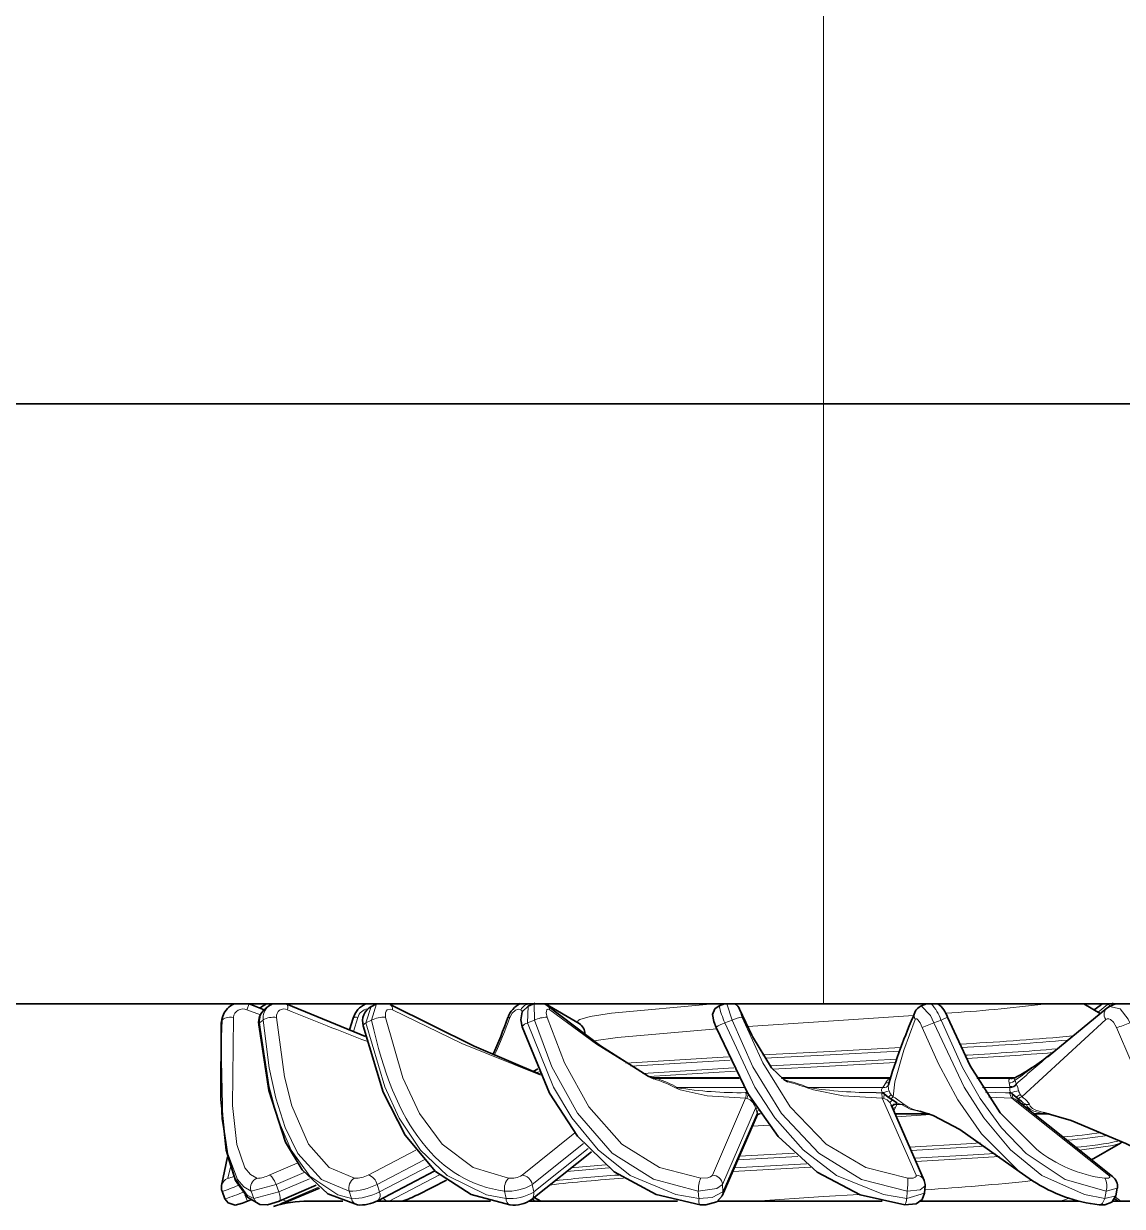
# Model space of a CAD drawing. Extents: x 218 to 1434, y 54 to 743.
# Drawn here: x 732.69 to 738.18, y 665.6 to 671.51 of the extents above; entities that cross this region are included whole.
import ezdxf

# ---------------------------------------------------------------- set-up
doc = ezdxf.new("R2010")
doc.units = 0

msp = doc.modelspace()

# ---------------------------------------------------------------- linework, layer by layer
at = {"color": 7, "lineweight": 13, "ltscale": 0.075}
for p, q in [((736.6846, 672.6122), (736.6846, 669.6122)), ((736.6846, 669.6122), (736.6846, 666.6122))]:
    msp.add_line(p, q, dxfattribs=at)
at = {"color": 7, "lineweight": 35}
for p, q in [((736.6846, 669.6122), (452.3154, 669.6122)), ((736.6846, 669.6122), (452.3154, 669.6122)), ((736.6846, 666.6122), (452.3154, 666.6122))]:
    msp.add_line(p, q, dxfattribs=at)
at = {"color": 7, "lineweight": 35, "ltscale": 0.125}
for p, q in [((741.6846, 669.6122), (736.6846, 669.6122)), ((741.6846, 669.6122), (736.6846, 669.6122)), ((741.6846, 666.6122), (736.6846, 666.6122))]:
    msp.add_line(p, q, dxfattribs=at)
at = {"color": 7, "lineweight": 13, "ltscale": 0.000780349}
msp.add_line((733.8024, 666.5833), (733.8141, 666.6122), dxfattribs=at)
at = {"color": 7, "lineweight": 35, "ltscale": 0.002003}
msp.add_line((733.8887, 666.583), (733.8141, 666.6122), dxfattribs=at)
at = {"color": 7, "lineweight": 35, "ltscale": 0.000551672}
msp.add_line((733.9109, 666.601), (733.8936, 666.5872), dxfattribs=at)
at = {"color": 7, "lineweight": 35, "ltscale": 0.000557656}
msp.add_line((733.9109, 666.601), (733.9301, 666.6124), dxfattribs=at)
at = {"color": 7, "lineweight": 35, "ltscale": 0.010644}
msp.add_line((734.3957, 666.4499), (734.002, 666.6119), dxfattribs=at)
at = {"color": 7, "lineweight": 13, "ltscale": 0.002141}
msp.add_line((734.4236, 666.5991), (734.3975, 666.5176), dxfattribs=at)
at = {"color": 7, "lineweight": 35, "ltscale": 0.000771113}
msp.add_line((734.4499, 666.6121), (734.4222, 666.5984), dxfattribs=at)
at = {"color": 7, "lineweight": 13, "ltscale": 0.002108}
for p, q in [((734.425, 666.5316), (734.4499, 666.6121)), ((735.2083, 666.6018), (735.2046, 666.5176))]:
    msp.add_line(p, q, dxfattribs=at)
at = {"color": 7, "lineweight": 35, "ltscale": 0.000931661}
msp.add_line((735.2429, 666.6155), (735.2083, 666.6018), dxfattribs=at)
at = {"color": 7, "lineweight": 13, "ltscale": 0.002019}
msp.add_line((735.2392, 666.5316), (735.2382, 666.6123), dxfattribs=at)
at = {"color": 7, "lineweight": 35, "ltscale": 0.000324643}
msp.add_line((735.3029, 666.6052), (735.292, 666.6122), dxfattribs=at)
at = {"color": 7, "lineweight": 35, "ltscale": 0.004854}
msp.add_line((735.295, 666.6126), (735.4629, 666.5151), dxfattribs=at)
at = {"color": 7, "lineweight": 35, "ltscale": 0.000711531}
msp.add_line((736.1895, 666.6125), (736.1627, 666.6027), dxfattribs=at)
at = {"color": 7, "lineweight": 13, "ltscale": 0.002131}
msp.add_line((736.2277, 666.5316), (736.2006, 666.6124), dxfattribs=at)
at = {"color": 7, "lineweight": 35, "ltscale": 0.00070705}
msp.add_line((737.1986, 666.6122), (737.1722, 666.6022), dxfattribs=at)
at = {"color": 7, "lineweight": 35, "ltscale": 0.002381}
msp.add_line((738.0673, 666.5645), (737.9849, 666.6122), dxfattribs=at)
at = {"color": 7, "lineweight": 35, "ltscale": 0.000937605}
msp.add_line((738.0366, 666.5823), (738.0663, 666.6052), dxfattribs=at)
at = {"color": 7, "lineweight": 13, "ltscale": 0.001531}
msp.add_line((738.104, 666.6091), (738.056, 666.571), dxfattribs=at)
at = {"color": 7, "lineweight": 35, "ltscale": 0.000325928}
msp.add_line((738.0663, 666.6052), (738.0773, 666.6122), dxfattribs=at)
at = {"color": 7, "lineweight": 35, "ltscale": 0.00041245}
msp.add_line((738.0999, 666.5909), (738.1139, 666.5996), dxfattribs=at)
at = {"color": 7, "lineweight": 13, "ltscale": 0.000132892}
msp.add_line((738.1084, 666.6121), (738.104, 666.6091), dxfattribs=at)
at = {"color": 7, "lineweight": 13, "ltscale": 0.000436076}
msp.add_line((738.104, 666.6091), (738.1202, 666.6025), dxfattribs=at)
at = {"color": 7, "lineweight": 35, "ltscale": 0.000822737}
msp.add_line((738.1438, 666.6133), (738.1139, 666.5996), dxfattribs=at)
at = {"color": 7, "lineweight": 35, "ltscale": 0.000306869}
msp.add_line((738.1263, 666.6155), (738.1377, 666.611), dxfattribs=at)
at = {"color": 7, "lineweight": 35, "ltscale": 0.000674813}
msp.add_line((733.6796, 666.5422), (733.6744, 666.5157), dxfattribs=at)
at = {"color": 7, "lineweight": 13, "ltscale": 0.000626633}
msp.add_line((733.6796, 666.5422), (733.6748, 666.5176), dxfattribs=at)
at = {"color": 7, "lineweight": 35, "ltscale": 0.000394763}
msp.add_line((733.6844, 666.5558), (733.6792, 666.541), dxfattribs=at)
at = {"color": 7, "lineweight": 13, "ltscale": 0.000619148}
msp.add_line((733.6796, 666.5316), (733.6844, 666.5558), dxfattribs=at)
at = {"color": 7, "lineweight": 13, "ltscale": 0.001807}
msp.add_line((733.8024, 666.5833), (733.8699, 666.5575), dxfattribs=at)
at = {"color": 7, "lineweight": 35, "ltscale": 0.00154}
msp.add_line((734.3157, 666.4824), (734.3334, 666.5414), dxfattribs=at)
at = {"color": 7, "lineweight": 13, "ltscale": 0.001851}
msp.add_line((734.3347, 666.4745), (734.3564, 666.5453), dxfattribs=at)
at = {"color": 7, "lineweight": 13, "ltscale": 0.000247663}
msp.add_line((735.1171, 666.5453), (735.1072, 666.5447), dxfattribs=at)
at = {"color": 7, "lineweight": 13, "ltscale": 0.000270735}
msp.add_line((735.1713, 666.5833), (735.1798, 666.5767), dxfattribs=at)
at = {"color": 7, "lineweight": 35, "ltscale": 0.0037}
msp.add_line((736.2649, 666.5867), (736.328, 666.4528), dxfattribs=at)
at = {"color": 7, "lineweight": 13, "ltscale": 0.003695}
msp.add_line((736.2662, 666.5833), (736.3295, 666.4497), dxfattribs=at)
at = {"color": 7, "lineweight": 13, "ltscale": 0.011247}
msp.add_line((736.6846, 666.524), (737.1335, 666.5538), dxfattribs=at)
at = {"color": 7, "lineweight": 13, "ltscale": 0.000900018}
msp.add_line((737.3044, 666.5459), (737.2714, 666.5316), dxfattribs=at)
at = {"color": 7, "lineweight": 35, "ltscale": 0.009517}
msp.add_line((737.8059, 666.3491), (738.0999, 666.5909), dxfattribs=at)
at = {"color": 7, "lineweight": 13, "ltscale": 0.000369635}
msp.add_line((733.6796, 666.5316), (733.6748, 666.5176), dxfattribs=at)
at = {"color": 7, "lineweight": 13, "ltscale": 0.000555491}
msp.add_line((733.8834, 666.5316), (733.8661, 666.5176), dxfattribs=at)
at = {"color": 7, "lineweight": 13, "ltscale": 0.000773163}
msp.add_line((734.425, 666.5316), (734.3975, 666.5176), dxfattribs=at)
at = {"color": 7, "lineweight": 13, "ltscale": 0.000933072}
msp.add_line((735.2392, 666.5316), (735.2046, 666.5176), dxfattribs=at)
at = {"color": 7, "lineweight": 13, "ltscale": 0.00099993}
for p, q in [((736.2277, 666.5316), (736.1902, 666.5176)), ((733.8373, 665.6393), (733.8233, 665.6768))]:
    msp.add_line(p, q, dxfattribs=at)
at = {"color": 7, "lineweight": 13, "ltscale": 0.009492}
msp.add_line((736.3058, 666.4991), (736.6846, 666.524), dxfattribs=at)
at = {"color": 7, "lineweight": 13, "ltscale": 0.001548}
msp.add_line((737.2355, 666.5176), (737.1778, 666.4952), dxfattribs=at)
at = {"color": 7, "lineweight": 13, "ltscale": 0.000961437}
msp.add_line((737.2714, 666.5316), (737.2355, 666.5176), dxfattribs=at)
at = {"color": 7, "lineweight": 13, "ltscale": 0.014236}
msp.add_line((737.6755, 666.1484), (738.0942, 666.5344), dxfattribs=at)
at = {"color": 7, "lineweight": 13, "ltscale": 0.007634}
msp.add_line((736.6846, 666.3735), (736.3797, 666.3572), dxfattribs=at)
at = {"color": 7, "lineweight": 13, "ltscale": 0.009662}
msp.add_line((737.0706, 666.3944), (736.6846, 666.3735), dxfattribs=at)
at = {"color": 7, "lineweight": 13, "ltscale": 0.009471}
msp.add_line((737.0638, 666.3765), (736.6855, 666.3563), dxfattribs=at)
at = {"color": 7, "lineweight": 13, "ltscale": 0.00088662}
msp.add_line((737.3981, 666.4133), (737.3627, 666.4111), dxfattribs=at)
at = {"color": 7, "lineweight": 13, "ltscale": 0.000823897}
msp.add_line((737.4037, 666.396), (737.3708, 666.394), dxfattribs=at)
at = {"color": 7, "lineweight": 13, "ltscale": 0.012857}
msp.add_line((736.2097, 666.3477), (735.6964, 666.3159), dxfattribs=at)
at = {"color": 7, "lineweight": 13, "ltscale": 0.01245}
msp.add_line((736.2174, 666.331), (735.7203, 666.3007), dxfattribs=at)
at = {"color": 7, "lineweight": 13, "ltscale": 0.007394}
msp.add_line((736.6855, 666.3563), (736.3902, 666.3405), dxfattribs=at)
at = {"color": 7, "lineweight": 13, "ltscale": 0.006685}
msp.add_line((736.6837, 666.3168), (736.4166, 666.3026), dxfattribs=at)
at = {"color": 7, "lineweight": 13, "ltscale": 0.00638}
msp.add_line((736.6846, 666.2995), (736.4298, 666.2858), dxfattribs=at)
at = {"color": 7, "lineweight": 13, "ltscale": 0.009152}
msp.add_line((737.0492, 666.3364), (736.6837, 666.3168), dxfattribs=at)
at = {"color": 7, "lineweight": 13, "ltscale": 0.008973}
msp.add_line((737.043, 666.3188), (736.6846, 666.2995), dxfattribs=at)
at = {"color": 7, "lineweight": 13, "ltscale": 0.000357694}
msp.add_line((737.4037, 666.3566), (737.3895, 666.3558), dxfattribs=at)
at = {"color": 7, "lineweight": 35, "ltscale": 0.00074798}
msp.add_line((735.2306, 666.2731), (735.2565, 666.2881), dxfattribs=at)
at = {"color": 7, "lineweight": 13, "ltscale": 0.000534766}
msp.add_line((735.2634, 666.2728), (735.2424, 666.2687), dxfattribs=at)
at = {"color": 7, "lineweight": 13, "ltscale": 0.011405}
msp.add_line((736.2359, 666.2927), (735.7805, 666.2654), dxfattribs=at)
at = {"color": 7, "lineweight": 35, "ltscale": 0.000835101}
msp.add_line((735.8079, 666.251), (735.8385, 666.2377), dxfattribs=at)
at = {"color": 7, "lineweight": 13, "ltscale": 0.010867}
msp.add_line((736.2444, 666.2756), (735.8105, 666.2496), dxfattribs=at)
at = {"color": 7, "lineweight": 35, "ltscale": 0.010884}
msp.add_line((735.8262, 666.2424), (736.2616, 666.2424), dxfattribs=at)
at = {"color": 7, "lineweight": 13, "ltscale": 0.000285926}
msp.add_line((735.838, 666.2416), (735.8265, 666.2423), dxfattribs=at)
at = {"color": 7, "lineweight": 13, "ltscale": 0.00035131}
msp.add_line((735.8519, 666.2396), (735.838, 666.2416), dxfattribs=at)
at = {"color": 7, "lineweight": 35, "ltscale": 0.013217}
msp.add_line((736.4725, 666.2424), (737.0012, 666.2424), dxfattribs=at)
at = {"color": 7, "lineweight": 35, "ltscale": 0.000431824}
msp.add_line((737.0012, 666.2424), (737.0185, 666.2424), dxfattribs=at)
at = {"color": 7, "lineweight": 35, "ltscale": 0.003647}
msp.add_line((737.4504, 666.2424), (737.5963, 666.2424), dxfattribs=at)
at = {"color": 7, "lineweight": 35, "ltscale": 0.001056}
msp.add_line((737.5963, 666.2424), (737.6385, 666.2424), dxfattribs=at)
at = {"color": 7, "lineweight": 13, "ltscale": 8.20293e-05}
msp.add_line((737.6376, 666.2415), (737.6371, 666.2383), dxfattribs=at)
at = {"color": 7, "lineweight": 13, "ltscale": 4.8852e-05}
msp.add_line((737.6392, 666.2427), (737.6376, 666.2415), dxfattribs=at)
at = {"color": 7, "lineweight": 13, "ltscale": 0.01028}
msp.add_line((735.8519, 666.2396), (736.2631, 666.2396), dxfattribs=at)
at = {"color": 7, "lineweight": 13, "ltscale": 0.000247592}
msp.add_line((735.9532, 666.1946), (735.9435, 666.1929), dxfattribs=at)
at = {"color": 7, "lineweight": 13, "ltscale": 0.008353}
msp.add_line((736.2874, 666.1946), (735.9532, 666.1946), dxfattribs=at)
at = {"color": 7, "lineweight": 13, "ltscale": 0.013544}
msp.add_line((736.4761, 666.2396), (737.0178, 666.2396), dxfattribs=at)
at = {"color": 7, "lineweight": 13, "ltscale": 0.000192152}
msp.add_line((736.6093, 666.1946), (736.6017, 666.1929), dxfattribs=at)
at = {"color": 7, "lineweight": 13, "ltscale": 0.009285}
msp.add_line((736.9807, 666.1946), (736.6093, 666.1946), dxfattribs=at)
at = {"color": 7, "lineweight": 13, "ltscale": 0.00013798}
msp.add_line((736.9807, 666.1946), (736.9836, 666.1992), dxfattribs=at)
at = {"color": 7, "lineweight": 13, "ltscale": 0.000566301}
msp.add_line((736.9836, 666.1992), (736.9954, 666.2186), dxfattribs=at)
at = {"color": 7, "lineweight": 13, "ltscale": 0.000343875}
msp.add_line((737.0178, 666.2396), (737.0061, 666.2324), dxfattribs=at)
at = {"color": 7, "lineweight": 13, "ltscale": 0.00408}
msp.add_line((737.452, 666.2396), (737.6152, 666.2396), dxfattribs=at)
at = {"color": 7, "lineweight": 13, "ltscale": 0.003419}
msp.add_line((737.616, 666.1946), (737.4792, 666.1946), dxfattribs=at)
at = {"color": 7, "lineweight": 13, "ltscale": 0.000217533}
msp.add_line((737.6152, 666.2396), (737.6104, 666.2324), dxfattribs=at)
at = {"color": 7, "lineweight": 13, "ltscale": 0.000494076}
msp.add_line((737.6152, 666.1992), (737.6112, 666.2186), dxfattribs=at)
at = {"color": 7, "lineweight": 13, "ltscale": 0.000117651}
msp.add_line((737.616, 666.1946), (737.6152, 666.1992), dxfattribs=at)
at = {"color": 7, "lineweight": 13, "ltscale": 0.000203578}
msp.add_line((737.6423, 666.2321), (737.6371, 666.2383), dxfattribs=at)
at = {"color": 7, "lineweight": 13, "ltscale": 0.000516045}
msp.add_line((737.6469, 666.2119), (737.6423, 666.2321), dxfattribs=at)
at = {"color": 7, "lineweight": 13, "ltscale": 6.37408e-05}
msp.add_line((737.6486, 666.21), (737.6469, 666.2119), dxfattribs=at)
at = {"color": 7, "lineweight": 13, "ltscale": 0.010457}
msp.add_line((736.1285, 665.7566), (736.294, 666.1407), dxfattribs=at)
at = {"color": 7, "lineweight": 35, "ltscale": 0.000117493}
msp.add_line((736.2983, 666.1674), (736.2936, 666.1674), dxfattribs=at)
at = {"color": 7, "lineweight": 13, "ltscale": 0.000188895}
msp.add_line((736.294, 666.1407), (736.3015, 666.1399), dxfattribs=at)
at = {"color": 7, "lineweight": 35, "ltscale": 0.000106812}
for p, q in [((736.3026, 666.1674), (736.2983, 666.1674)), ((736.9796, 666.1674), (736.9753, 666.1674))]:
    msp.add_line(p, q, dxfattribs=at)
at = {"color": 7, "lineweight": 13, "ltscale": 0.000234077}
msp.add_line((736.3026, 666.1674), (736.2985, 666.1758), dxfattribs=at)
at = {"color": 7, "lineweight": 13, "ltscale": 0.000605574}
msp.add_line((736.3093, 666.1628), (736.3015, 666.1399), dxfattribs=at)
at = {"color": 7, "lineweight": 35, "ltscale": 0.000196228}
msp.add_line((736.3093, 666.1628), (736.303, 666.1675), dxfattribs=at)
at = {"color": 7, "lineweight": 13, "ltscale": 0.000688232}
msp.add_line((736.9753, 666.168), (736.9478, 666.1684), dxfattribs=at)
at = {"color": 7, "lineweight": 13, "ltscale": 0.0006844}
msp.add_line((736.9753, 666.168), (736.9776, 666.1407), dxfattribs=at)
at = {"color": 7, "lineweight": 13, "ltscale": 0.01049}
msp.add_line((737.1464, 665.7566), (736.9776, 666.1407), dxfattribs=at)
at = {"color": 7, "lineweight": 13, "ltscale": 0.000191927}
msp.add_line((736.9776, 666.1407), (736.9852, 666.1399), dxfattribs=at)
at = {"color": 7, "lineweight": 13, "ltscale": 0.00084201}
msp.add_line((736.9796, 666.1674), (737.0116, 666.1779), dxfattribs=at)
at = {"color": 7, "lineweight": 35, "ltscale": 0.000198681}
msp.add_line((736.9865, 666.1628), (736.98, 666.1675), dxfattribs=at)
at = {"color": 7, "lineweight": 13, "ltscale": 0.000574542}
msp.add_line((736.9865, 666.1628), (736.9852, 666.1399), dxfattribs=at)
at = {"color": 7, "lineweight": 35, "ltscale": 0.000665579}
msp.add_line((736.9865, 666.1628), (737.0073, 666.1462), dxfattribs=at)
at = {"color": 7, "lineweight": 13, "ltscale": 0.000488281}
msp.add_line((737.0073, 666.1462), (737.0229, 666.158), dxfattribs=at)
at = {"color": 7, "lineweight": 35, "ltscale": 0.000378891}
msp.add_line((737.0073, 666.1462), (737.0197, 666.1375), dxfattribs=at)
at = {"color": 7, "lineweight": 13, "ltscale": 0.00044893}
msp.add_line((737.0282, 666.1326), (737.0157, 666.1196), dxfattribs=at)
at = {"color": 7, "lineweight": 13, "ltscale": 0.000428055}
msp.add_line((737.0197, 666.1375), (737.0328, 666.1484), dxfattribs=at)
at = {"color": 7, "lineweight": 35, "ltscale": 0.000229009}
msp.add_line((737.0276, 666.1329), (737.0197, 666.1375), dxfattribs=at)
at = {"color": 7, "lineweight": 13, "ltscale": 0.000344271}
msp.add_line((737.0328, 666.1484), (737.0229, 666.158), dxfattribs=at)
at = {"color": 7, "lineweight": 35, "ltscale": 0.000663224}
msp.add_line((737.0282, 666.1326), (737.0505, 666.1182), dxfattribs=at)
at = {"color": 7, "lineweight": 13, "ltscale": 0.000258577}
msp.add_line((737.0414, 666.1427), (737.0328, 666.1484), dxfattribs=at)
at = {"color": 7, "lineweight": 13, "ltscale": 0.001404}
msp.add_line((737.0874, 666.1104), (737.0414, 666.1427), dxfattribs=at)
at = {"color": 7, "lineweight": 13, "ltscale": 0.002485}
msp.add_line((737.5927, 666.1683), (737.4933, 666.1716), dxfattribs=at)
at = {"color": 7, "lineweight": 13, "ltscale": 0.002903}
msp.add_line((737.6259, 666.1407), (737.5099, 666.1469), dxfattribs=at)
at = {"color": 7, "lineweight": 13, "ltscale": 0.000457804}
msp.add_line((737.6111, 666.1681), (737.5928, 666.1683), dxfattribs=at)
at = {"color": 7, "lineweight": 35, "ltscale": 0.000154114}
msp.add_line((737.6172, 666.1674), (737.6111, 666.1674), dxfattribs=at)
at = {"color": 7, "lineweight": 35, "ltscale": 9.61304e-05}
msp.add_line((737.6211, 666.1674), (737.6172, 666.1674), dxfattribs=at)
at = {"color": 7, "lineweight": 35, "ltscale": 0.000187782}
msp.add_line((737.6273, 666.1628), (737.6215, 666.1675), dxfattribs=at)
at = {"color": 7, "lineweight": 13, "ltscale": 0.015422}
msp.add_line((738.1085, 665.7566), (737.6259, 666.1407), dxfattribs=at)
at = {"color": 7, "lineweight": 13, "ltscale": 0.000172228}
msp.add_line((737.6259, 666.1407), (737.6327, 666.1399), dxfattribs=at)
at = {"color": 7, "lineweight": 35, "ltscale": 0.000635046}
msp.add_line((737.6273, 666.1628), (737.6465, 666.1462), dxfattribs=at)
at = {"color": 7, "lineweight": 35, "ltscale": 0.000344842}
msp.add_line((737.6465, 666.1462), (737.6572, 666.1375), dxfattribs=at)
at = {"color": 7, "lineweight": 35, "ltscale": 0.015312}
msp.add_line((738.1287, 665.7493), (737.65, 666.1313), dxfattribs=at)
at = {"color": 7, "lineweight": 35, "ltscale": 0.000200634}
msp.add_line((737.6638, 666.1329), (737.6572, 666.1375), dxfattribs=at)
at = {"color": 7, "lineweight": 13, "ltscale": 0.000251219}
msp.add_line((737.6644, 666.1326), (737.6592, 666.124), dxfattribs=at)
at = {"color": 7, "lineweight": 13, "ltscale": 0.000304075}
msp.add_line((737.6755, 666.1484), (737.668, 666.158), dxfattribs=at)
at = {"color": 7, "lineweight": 13, "ltscale": 0.000227821}
msp.add_line((737.6826, 666.1427), (737.6755, 666.1484), dxfattribs=at)
at = {"color": 7, "lineweight": 13, "ltscale": 0.010384}
msp.add_line((736.1789, 665.7103), (736.3446, 666.0911), dxfattribs=at)
at = {"color": 7, "lineweight": 13, "ltscale": 0.010742}
msp.add_line((736.3529, 666.067), (736.1815, 665.673), dxfattribs=at)
at = {"color": 7, "lineweight": 13, "ltscale": 0.00020771}
msp.add_line((736.3469, 666.0831), (736.3446, 666.0911), dxfattribs=at)
at = {"color": 7, "lineweight": 13, "ltscale": 0.000268494}
msp.add_line((736.3499, 666.0934), (736.3469, 666.0831), dxfattribs=at)
at = {"color": 7, "lineweight": 13, "ltscale": 0.000431654}
msp.add_line((736.3469, 666.0831), (736.3529, 666.067), dxfattribs=at)
at = {"color": 7, "lineweight": 35, "ltscale": 0.000291011}
msp.add_line((736.3657, 666.0624), (736.3546, 666.059), dxfattribs=at)
at = {"color": 7, "lineweight": 13, "ltscale": 4.73269e-05}
msp.add_line((736.3657, 666.0624), (736.3676, 666.0625), dxfattribs=at)
at = {"color": 7, "lineweight": 35, "ltscale": 5.64575e-05}
msp.add_line((736.3657, 666.0624), (736.368, 666.0624), dxfattribs=at)
at = {"color": 7, "lineweight": 13, "ltscale": 0.000430747}
msp.add_line((737.0157, 666.1196), (737.0239, 666.1044), dxfattribs=at)
at = {"color": 7, "lineweight": 35, "ltscale": 0.010313}
msp.add_line((737.187, 665.7302), (737.0223, 666.1084), dxfattribs=at)
at = {"color": 7, "lineweight": 13, "ltscale": 0.000346781}
msp.add_line((737.0435, 666.0941), (737.03, 666.0909), dxfattribs=at)
at = {"color": 7, "lineweight": 13, "ltscale": 0.00040727}
msp.add_line((737.0435, 666.0941), (737.0348, 666.0803), dxfattribs=at)
at = {"color": 7, "lineweight": 13, "ltscale": 0.004178}
msp.add_line((737.0411, 666.0652), (737.2083, 666.0652), dxfattribs=at)
at = {"color": 7, "lineweight": 35, "ltscale": 0.004279}
msp.add_line((737.0424, 666.0624), (737.2135, 666.0624), dxfattribs=at)
at = {"color": 7, "lineweight": 13, "ltscale": 0.000433618}
msp.add_line((737.0496, 666.1104), (737.0435, 666.0941), dxfattribs=at)
at = {"color": 7, "lineweight": 13, "ltscale": 0.000102143}
msp.add_line((737.0496, 666.1104), (737.0505, 666.1143), dxfattribs=at)
at = {"color": 7, "lineweight": 13, "ltscale": 0.000604248}
msp.add_line((737.0496, 666.1104), (737.0737, 666.1104), dxfattribs=at)
at = {"color": 7, "lineweight": 13, "ltscale": 0.000611845}
msp.add_line((737.0737, 666.1104), (737.0505, 666.1182), dxfattribs=at)
at = {"color": 7, "lineweight": 13, "ltscale": 9.61304e-05}
msp.add_line((737.0505, 666.1182), (737.0505, 666.1143), dxfattribs=at)
at = {"color": 7, "lineweight": 13, "ltscale": 0.0003418}
msp.add_line((737.0737, 666.1104), (737.0874, 666.1104), dxfattribs=at)
at = {"color": 7, "lineweight": 13, "ltscale": 0.000126068}
msp.add_line((737.6766, 666.1104), (737.6797, 666.1143), dxfattribs=at)
at = {"color": 7, "lineweight": 13, "ltscale": 0.000527954}
msp.add_line((737.6766, 666.1104), (737.6978, 666.1104), dxfattribs=at)
at = {"color": 7, "lineweight": 13, "ltscale": 0.000101823}
msp.add_line((737.6811, 666.1182), (737.6797, 666.1143), dxfattribs=at)
at = {"color": 7, "lineweight": 13, "ltscale": 0.00046008}
msp.add_line((737.6978, 666.1104), (737.6811, 666.1182), dxfattribs=at)
at = {"color": 7, "lineweight": 13, "ltscale": 0.000378421}
msp.add_line((737.6978, 666.1104), (737.7129, 666.1104), dxfattribs=at)
at = {"color": 7, "lineweight": 13, "ltscale": 0.001141}
msp.add_line((737.7329, 666.0652), (737.7786, 666.0652), dxfattribs=at)
at = {"color": 7, "lineweight": 35, "ltscale": 0.001898}
msp.add_line((737.7365, 666.0624), (737.8124, 666.0624), dxfattribs=at)
at = {"color": 7, "lineweight": 13, "ltscale": 0.000790685}
msp.add_line((737.8101, 666.0631), (737.7786, 666.0652), dxfattribs=at)
at = {"color": 7, "lineweight": 35, "ltscale": 0.011064}
msp.add_line((736.3547, 666.0589), (736.1781, 665.6531), dxfattribs=at)
at = {"color": 7, "lineweight": 13, "ltscale": 0.002081}
msp.add_line((736.3293, 666.0007), (736.4124, 666.0062), dxfattribs=at)
at = {"color": 7, "lineweight": 13, "ltscale": 0.004295}
msp.add_line((737.0487, 666.048), (737.2201, 666.0599), dxfattribs=at)
at = {"color": 7, "lineweight": 13, "ltscale": 0.008461}
msp.add_line((735.1777, 665.7566), (735.442, 665.9681), dxfattribs=at)
at = {"color": 7, "lineweight": 13, "ltscale": 0.008199}
msp.add_line((735.2285, 665.7103), (735.4847, 665.915), dxfattribs=at)
at = {"color": 7, "lineweight": 13, "ltscale": 0.008694}
msp.add_line((735.5075, 665.8901), (735.2358, 665.673), dxfattribs=at)
at = {"color": 7, "lineweight": 13, "ltscale": 0.007103}
msp.add_line((737.3981, 665.9133), (737.1145, 665.8969), dxfattribs=at)
at = {"color": 7, "lineweight": 13, "ltscale": 0.007057}
msp.add_line((737.4037, 665.896), (737.1219, 665.8798), dxfattribs=at)
at = {"color": 7, "lineweight": 13, "ltscale": 0.00175}
msp.add_line((737.468, 665.9176), (737.3981, 665.9133), dxfattribs=at)
at = {"color": 7, "lineweight": 13, "ltscale": 0.002192}
msp.add_line((737.4913, 665.9014), (737.4037, 665.896), dxfattribs=at)
at = {"color": 7, "lineweight": 35, "ltscale": 0.004181}
msp.add_line((738.1683, 665.9172), (738.0236, 665.8333), dxfattribs=at)
at = {"color": 7, "lineweight": 35, "ltscale": 0.000260318}
msp.add_line((738.1766, 665.9235), (738.1683, 665.9172), dxfattribs=at)
at = {"color": 7, "lineweight": 35, "ltscale": 0.003649}
msp.add_line((733.6759, 665.7056), (733.7058, 665.8484), dxfattribs=at)
at = {"color": 7, "lineweight": 13, "ltscale": 0.00671}
msp.add_line((734.4088, 665.7566), (734.6467, 665.8808), dxfattribs=at)
at = {"color": 7, "lineweight": 13, "ltscale": 0.006596}
msp.add_line((734.4537, 665.7103), (734.6877, 665.8323), dxfattribs=at)
at = {"color": 7, "lineweight": 35, "ltscale": 0.009608}
msp.add_line((735.5238, 665.8736), (735.2235, 665.6337), dxfattribs=at)
at = {"color": 7, "lineweight": 13, "ltscale": 0.007512}
msp.add_line((736.5564, 665.8494), (736.2563, 665.8331), dxfattribs=at)
at = {"color": 7, "lineweight": 13, "ltscale": 0.00688}
msp.add_line((736.5388, 665.8657), (736.264, 665.8508), dxfattribs=at)
at = {"color": 7, "lineweight": 13, "ltscale": 0.006639}
msp.add_line((737.4037, 665.8566), (737.1386, 665.8413), dxfattribs=at)
at = {"color": 7, "lineweight": 13, "ltscale": 0.006357}
msp.add_line((737.3998, 665.8394), (737.1459, 665.8245), dxfattribs=at)
at = {"color": 7, "lineweight": 13, "ltscale": 0.004085}
msp.add_line((737.5629, 665.8497), (737.3998, 665.8394), dxfattribs=at)
at = {"color": 7, "lineweight": 13, "ltscale": 0.003454}
msp.add_line((737.5416, 665.8652), (737.4037, 665.8566), dxfattribs=at)
at = {"color": 7, "lineweight": 13, "ltscale": 0.001429}
msp.add_line((733.7063, 665.7413), (733.7198, 665.7968), dxfattribs=at)
at = {"color": 7, "lineweight": 13, "ltscale": 0.003803}
for p, q in [((733.9142, 665.7566), (734.0542, 665.8162)), ((733.948, 665.7103), (734.088, 665.7698))]:
    msp.add_line(p, q, dxfattribs=at)
at = {"color": 7, "lineweight": 35, "ltscale": 0.008071}
msp.add_line((734.7422, 665.778), (734.4559, 665.6287), dxfattribs=at)
at = {"color": 7, "lineweight": 13, "ltscale": 0.007056}
msp.add_line((734.7152, 665.8035), (734.465, 665.673), dxfattribs=at)
at = {"color": 7, "lineweight": 13, "ltscale": 0.005348}
msp.add_line((735.6127, 665.7928), (735.3995, 665.7744), dxfattribs=at)
at = {"color": 7, "lineweight": 13, "ltscale": 0.004289}
msp.add_line((735.594, 665.8082), (735.4231, 665.7932), dxfattribs=at)
at = {"color": 7, "lineweight": 13, "ltscale": 0.00974}
msp.add_line((736.6201, 665.796), (736.231, 665.7749), dxfattribs=at)
at = {"color": 7, "lineweight": 13, "ltscale": 0.00903}
msp.add_line((736.5995, 665.8123), (736.2388, 665.7928), dxfattribs=at)
at = {"color": 7, "lineweight": 35, "ltscale": 0.002026}
msp.add_line((737.6623, 665.7747), (737.7286, 665.7281), dxfattribs=at)
at = {"color": 7, "lineweight": 13, "ltscale": 0.003228}
msp.add_line((733.8233, 665.6768), (733.948, 665.7103), dxfattribs=at)
at = {"color": 7, "lineweight": 13, "ltscale": 0.000994045}
msp.add_line((733.9618, 665.673), (733.948, 665.7103), dxfattribs=at)
at = {"color": 7, "lineweight": 13, "ltscale": 0.004174}
msp.add_line((734.1154, 665.7383), (733.9618, 665.673), dxfattribs=at)
at = {"color": 7, "lineweight": 13, "ltscale": 0.00097367}
msp.add_line((734.465, 665.673), (734.4537, 665.7103), dxfattribs=at)
at = {"color": 7, "lineweight": 13, "ltscale": 0.007117}
msp.add_line((734.765, 665.7583), (734.5126, 665.6266), dxfattribs=at)
at = {"color": 7, "lineweight": 35, "ltscale": 0.004015}
msp.add_line((734.656, 665.6589), (734.7991, 665.7318), dxfattribs=at)
at = {"color": 7, "lineweight": 13, "ltscale": 0.000950123}
msp.add_line((735.2358, 665.673), (735.2285, 665.7103), dxfattribs=at)
at = {"color": 7, "lineweight": 13, "ltscale": 0.000934512}
msp.add_line((736.1815, 665.673), (736.1789, 665.7103), dxfattribs=at)
at = {"color": 7, "lineweight": 35, "ltscale": 0.001005}
msp.add_line((733.6929, 665.639), (733.6782, 665.6765), dxfattribs=at)
at = {"color": 7, "lineweight": 13, "ltscale": 0.000859396}
msp.add_line((733.7928, 665.6584), (733.8056, 665.6265), dxfattribs=at)
at = {"color": 7, "lineweight": 13, "ltscale": 0.003224}
msp.add_line((733.9618, 665.673), (733.8373, 665.6393), dxfattribs=at)
at = {"color": 7, "lineweight": 35, "ltscale": 0.005028}
msp.add_line((734.1493, 665.7057), (733.9642, 665.627), dxfattribs=at)
at = {"color": 7, "lineweight": 35, "ltscale": 0.004773}
msp.add_line((733.9896, 665.6179), (734.1654, 665.6923), dxfattribs=at)
at = {"color": 7, "lineweight": 13, "ltscale": 0.004443}
msp.add_line((734.1605, 665.6962), (733.997, 665.6266), dxfattribs=at)
at = {"color": 7, "lineweight": 13, "ltscale": 0.000980721}
msp.add_line((734.3251, 665.6393), (734.3135, 665.6768), dxfattribs=at)
at = {"color": 7, "lineweight": 13, "ltscale": 0.000957031}
msp.add_line((735.0974, 665.6393), (735.0896, 665.6768), dxfattribs=at)
at = {"color": 7, "lineweight": 13, "ltscale": 0.000939991}
msp.add_line((736.0612, 665.6393), (736.0581, 665.6768), dxfattribs=at)
at = {"color": 7, "lineweight": 13, "ltscale": 0.008583}
msp.add_line((736.342, 665.6265), (736.6846, 665.649), dxfattribs=at)
at = {"color": 7, "lineweight": 13, "ltscale": 0.004454}
msp.add_line((736.6846, 665.649), (736.8624, 665.6606), dxfattribs=at)
at = {"color": 7, "lineweight": 13, "ltscale": 0.000938325}
msp.add_line((737.1002, 665.6393), (737.1022, 665.6768), dxfattribs=at)
at = {"color": 7, "lineweight": 13, "ltscale": 0.002318}
msp.add_line((737.189, 665.6658), (737.1002, 665.6393), dxfattribs=at)
at = {"color": 7, "lineweight": 35, "ltscale": 0.00092365}
msp.add_line((737.1891, 665.6661), (737.1915, 665.703), dxfattribs=at)
at = {"color": 7, "lineweight": 13, "ltscale": 0.000952624}
msp.add_line((738.0891, 665.6393), (738.0959, 665.6768), dxfattribs=at)
at = {"color": 7, "lineweight": 13, "ltscale": 0.001444}
msp.add_line((738.145, 665.6539), (738.0891, 665.6393), dxfattribs=at)
at = {"color": 7, "lineweight": 13, "ltscale": 0.001453}
msp.add_line((738.0959, 665.6768), (738.1523, 665.6912), dxfattribs=at)
at = {"color": 7, "lineweight": 35, "ltscale": 0.000950123}
msp.add_line((738.145, 665.6539), (738.1523, 665.6912), dxfattribs=at)
at = {"color": 7, "lineweight": 35, "ltscale": 0.000422473}
msp.add_line((733.8213, 665.6328), (733.8056, 665.6265), dxfattribs=at)
at = {"color": 7, "lineweight": 35, "ltscale": 0.000627863}
msp.add_line((733.9659, 665.6096), (733.9896, 665.6179), dxfattribs=at)
at = {"color": 7, "lineweight": 13, "ltscale": 0.000490833}
msp.add_line((733.9896, 665.6179), (733.9711, 665.6113), dxfattribs=at)
at = {"color": 7, "lineweight": 35, "ltscale": 0.004305}
msp.add_line((734.2814, 665.6265), (734.1092, 665.6265), dxfattribs=at)
at = {"color": 7, "lineweight": 35, "ltscale": 0.014195}
msp.add_line((735.0196, 665.6265), (734.4518, 665.6265), dxfattribs=at)
at = {"color": 7, "lineweight": 35, "ltscale": 0.003293}
msp.add_line((735.3446, 665.6265), (735.2129, 665.6265), dxfattribs=at)
at = {"color": 7, "lineweight": 35, "ltscale": 0.000398593}
msp.add_line((735.2297, 665.6388), (735.2391, 665.6259), dxfattribs=at)
at = {"color": 7, "lineweight": 35, "ltscale": 0.000945574}
msp.add_line((735.2383, 665.6455), (735.271, 665.6265), dxfattribs=at)
at = {"color": 7, "lineweight": 35, "ltscale": 0.015253}
msp.add_line((735.9547, 665.6265), (735.3446, 665.6265), dxfattribs=at)
at = {"color": 7, "lineweight": 35, "ltscale": 0.020503}
msp.add_line((736.9764, 665.6265), (736.1562, 665.6265), dxfattribs=at)
at = {"color": 7, "lineweight": 35, "ltscale": 0.019809}
msp.add_line((737.9615, 665.6265), (737.1691, 665.6265), dxfattribs=at)
at = {"color": 7, "lineweight": 35, "ltscale": 0.016498}
msp.add_line((738.7906, 665.6265), (738.1307, 665.6265), dxfattribs=at)
at = {"color": 7, "lineweight": 35, "ltscale": 0.000198745}
msp.add_line((738.1395, 665.6387), (738.1458, 665.6337), dxfattribs=at)
at = {"color": 7, "lineweight": 13, "ltscale": 0.000830483}
msp.add_line((738.1432, 665.6473), (738.1692, 665.6266), dxfattribs=at)
at = {"color": 7, "lineweight": 35, "ltscale": 0.000235386}
msp.add_line((738.1458, 665.6337), (738.1534, 665.6283), dxfattribs=at)
at = {"color": 7, "lineweight": 35}
for points in [[(735.2694, 666.2592), (734.9377, 666.4012), (734.5182, 666.6103)], [(735.2083, 666.6018), (735.1779, 666.5736), (735.1706, 666.5336), (735.1776, 666.4982)], [(735.8079, 666.251), (735.5703, 666.4031), (735.3029, 666.6052)], [(736.1627, 666.6027), (736.1414, 666.5877), (736.13, 666.5603), (736.1367, 666.525), (736.1475, 666.4954)], [(737.7477, 665.8856), (737.5674, 666.068), (737.4171, 666.3022), (737.3044, 666.5459)], [(733.6744, 666.5157), (733.6716, 666.1346), (733.6987, 665.8817), (733.7456, 665.7293), (733.8051, 665.6459), (733.8668, 665.6099)], [(733.8613, 666.5087), (733.9117, 666.1791), (733.9961, 665.9217), (734.0779, 665.7827), (734.2066, 665.6633), (734.3544, 665.6083)], [(734.3835, 666.5026), (734.4834, 666.1716), (734.5933, 665.956), (734.7449, 665.7756), (734.9236, 665.66), (735.1171, 665.608)], [(735.1776, 666.498), (735.3148, 666.1669), (735.4548, 665.9517), (735.6386, 665.7728), (735.847, 665.659), (736.0668, 665.6079)], [(736.1475, 666.4954), (736.3051, 666.1648), (736.4581, 665.9503), (736.6523, 665.7722), (736.8671, 665.6589), (737.0897, 665.6079)], [(736.3295, 666.4497), (736.4237, 666.2933), (736.4868, 666.2325), (736.5057, 666.2237)], [(737.6623, 665.7747), (737.366, 665.9844), (737.2328, 666.0546), (737.1661, 666.0767)], [(738.7132, 665.6589), (738.1954, 665.9146), (737.9216, 666.0289), (737.7835, 666.0692)], [(736.1788, 665.6548), (736.1516, 665.6234), (736.0964, 665.6074), (736.0668, 665.6079)], [(737.189, 665.6658), (737.1775, 665.6354), (737.1473, 665.6136), (737.0897, 665.6079)], [(738.145, 665.6539), (738.1245, 665.6209), (738.0898, 665.6076), (738.0624, 665.608)], [(733.6929, 665.639), (733.7085, 665.618), (733.7439, 665.6071), (733.7808, 665.617), (733.8056, 665.6265)], [(733.8668, 665.6099), (733.9055, 665.6087), (733.9646, 665.6271)]]:
    msp.add_lwpolyline(points, dxfattribs=at)
at = {"color": 7, "lineweight": 13}
for points in [[(735.4629, 666.5151), (735.4566, 666.5203), (735.4554, 666.5228), (735.4559, 666.5267), (735.4579, 666.5292), (735.4656, 666.5343), (735.5172, 666.5494), (735.6246, 666.5663), (736.1367, 666.6122)], [(737.1722, 666.6022), (737.2183, 666.5553), (737.2355, 666.5176)], [(738.1139, 666.5996), (738.166, 666.5878), (738.2062, 666.5368), (738.2144, 666.5176)], [(733.8522, 665.7413), (733.8197, 665.7604), (733.7925, 665.7937), (733.7517, 665.9102), (733.7299, 666.1047), (733.7354, 666.5453)], [(734.3398, 665.7413), (734.2141, 665.7941), (734.1095, 665.9115), (734.0272, 666.1028), (733.9909, 666.2479), (733.95, 666.5453)], [(734.4944, 666.5453), (734.4943, 666.5679), (734.4979, 666.5767), (734.504, 666.5832), (734.5178, 666.5869), (734.5303, 666.5833)], [(735.1102, 665.7413), (734.9337, 665.7943), (734.7775, 665.9122), (734.6655, 666.0654), (734.5817, 666.2438), (734.4944, 666.5453)], [(734.5303, 666.5833), (734.8768, 666.4153), (735.2703, 666.2571)], [(735.1171, 666.5453), (735.1285, 666.5664), (735.1439, 666.5813), (735.1598, 666.5869), (735.1713, 666.5833)], [(735.3029, 666.5453), (735.2985, 666.5678), (735.2988, 666.5767), (735.301, 666.5831), (735.3027, 666.5852), (735.3059, 666.5868), (735.3089, 666.5867), (735.3157, 666.5833)], [(736.0705, 665.7413), (735.8646, 665.7943), (735.676, 665.9122), (735.5115, 666.0986), (735.3894, 666.3182), (735.3029, 666.5453)], [(735.3157, 666.5833), (735.5494, 666.4106), (735.8079, 666.251)], [(736.2781, 666.5453), (736.2654, 666.5814), (736.2643, 666.5854), (736.2642, 666.5865), (736.2662, 666.5833)], [(737.1049, 665.7413), (736.8949, 665.7941), (736.6968, 665.9116), (736.5181, 666.0976), (736.3801, 666.3174), (736.2781, 666.5453)], [(737.1423, 666.5344), (737.1443, 666.5374), (737.1473, 666.5383), (737.1508, 666.5371), (737.1558, 666.5331), (737.1666, 666.5182), (737.1778, 666.4952)], [(738.0942, 666.5344), (738.1014, 666.5378), (738.1097, 666.5378), (738.1179, 666.5347), (738.1337, 666.5213), (738.1485, 666.4952)], [(733.6748, 666.5176), (733.6697, 666.1983), (733.6777, 666.04), (733.7098, 665.8334), (733.7373, 665.7502), (733.8039, 665.6568), (733.8373, 665.6393)], [(733.8233, 665.6768), (733.787, 665.6981), (733.7558, 665.735), (733.7067, 665.8635), (733.6816, 666.0311), (733.6746, 666.4049), (733.6796, 666.5316)], [(733.8661, 666.5176), (733.9135, 666.1978), (733.9561, 666.0408), (734.0239, 665.8814), (734.1165, 665.7521), (734.2565, 665.6578), (734.3251, 665.6393)], [(734.3135, 665.6768), (734.1748, 665.7354), (734.0575, 665.8651), (733.9932, 665.9951), (733.9463, 666.1411), (733.9138, 666.2927), (733.8834, 666.5316)], [(734.3975, 666.5176), (734.4918, 666.1973), (734.563, 666.0421), (734.6694, 665.8818), (734.8035, 665.7541), (734.9995, 665.6589), (735.0974, 665.6393)], [(735.2046, 666.5176), (735.3345, 666.197), (735.4255, 666.0431), (735.5576, 665.8824), (735.7172, 665.7554), (735.9459, 665.6595), (736.0612, 665.6393)], [(736.0581, 665.6768), (735.8339, 665.7357), (735.6286, 665.8662), (735.4544, 666.0663), (735.3271, 666.2984), (735.2392, 666.5316)], [(735.5362, 666.428), (735.654, 666.4449), (736.1502, 666.4882)], [(736.1902, 666.5176), (736.3401, 666.1969), (736.4402, 666.0434), (736.5818, 665.8828), (736.749, 665.7556), (736.9836, 665.6596), (737.1002, 665.6393)], [(737.1022, 665.6768), (736.8745, 665.7355), (736.6608, 665.8656), (736.4734, 666.0654), (736.3308, 666.2977), (736.2277, 666.5316)], [(737.0328, 666.1484), (737.0407, 666.2236), (737.0853, 666.3806), (737.1423, 666.5344)], [(737.1778, 666.4952), (737.2578, 666.3131), (737.3549, 666.1337), (737.4731, 665.9633), (737.6623, 665.7747)], [(737.2355, 666.5176), (737.3871, 666.197), (737.4849, 666.043), (737.6188, 665.8828), (737.7748, 665.7547), (737.9875, 665.659), (738.0891, 665.6393)], [(738.0959, 665.6768), (737.8923, 665.7352), (737.6964, 665.8645), (737.5732, 665.9927), (737.4673, 666.1393), (737.3784, 666.2948), (737.2714, 666.5316)], [(738.1485, 666.4952), (738.2907, 666.161), (738.3805, 665.9993), (738.4736, 665.8662), (738.5789, 665.7532), (738.7132, 665.6589)], [(736.294, 666.1407), (736.1031, 666.1537), (735.9681, 666.1829), (735.9435, 666.1929)], [(736.9776, 666.1407), (736.7817, 666.1537), (736.6339, 666.1827), (736.6017, 666.1929)], [(737.0737, 666.1104), (737.1172, 666.0861), (737.2083, 666.0652)], [(737.6978, 666.1104), (737.7024, 666.0999), (737.7171, 666.086), (737.7351, 666.0771), (737.7786, 666.0652)], [(737.7129, 666.1104), (737.7162, 666.1016), (737.7284, 666.0892), (737.7443, 666.0808), (737.7835, 666.0692)], [(738.1683, 665.9172), (738.1302, 665.905), (737.9629, 665.8815)], [(736.0581, 665.6768), (736.1508, 665.6891), (736.1789, 665.7103)], [(736.0705, 665.7413), (736.1058, 665.7433), (736.1198, 665.7484), (736.1266, 665.7537), (736.1285, 665.7566)], [(737.1049, 665.7413), (737.1326, 665.7423), (737.1422, 665.7461), (737.1463, 665.7504), (737.147, 665.7528), (737.1464, 665.7566)], [(738.0885, 665.7413), (738.1074, 665.7416), (738.1129, 665.7441), (738.1146, 665.7469), (738.1145, 665.7491), (738.1115, 665.7539), (738.1085, 665.7566)], [(736.1815, 665.673), (736.1281, 665.6442), (736.0612, 665.6393)], [(737.1022, 665.6768), (737.1665, 665.6826), (737.1915, 665.703)], [(733.997, 665.6266), (733.9746, 665.6161), (733.9684, 665.6123), (733.9674, 665.6116), (733.9687, 665.6108), (733.9711, 665.6113)]]:
    msp.add_lwpolyline(points, dxfattribs=at)
at = {"color": 7, "lineweight": 35}
for centre, radius, start, end in [((733.7737, 666.5241), 0.0947, 111.49876, 161.16658), ((733.9392, 666.515), 0.1046, 111.44408, 133.15443), ((734.4401, 666.5101), 0.1111, 113.10638, 163.65819), ((734.4629, 666.5271), 0.0825, 118.60807, 197.18265), ((735.2195, 666.5073), 0.1181, 115.69469, 161.56635), ((736.2146, 666.566), 0.0543, 22.2977, 58.557), ((737.1939, 666.5486), 0.0578, 112.09749, 158.14455), ((737.1818, 666.5085), 0.1275, 16.945, 54.78572), ((733.9495, 666.5186), 0.0887, 129.12989, 186.32844), ((731.9643, 667.7062), 3.3506, 336.25869, 339.71634), ((739.9921, 665.3171), 3.1141, 156.28006, 163.388), ((735.428, 666.4625), 0.0632, 359.08193, 56.47445), ((737.0807, 667.2825), 1.1807, 298.24139, 309.46253), ((737.6379, 666.0845), 0.0549, 37.99321, 61.18722), ((737.1307, 665.7064), 0.061, 357.22688, 22.95705), ((738.1546, 666.3868), 0.7844, 237.10641, 263.24657), ((738.0939, 665.7011), 0.0593, 350.33026, 54.2332), ((733.7255, 665.6949), 0.0508, 171.5755, 201.31824), ((734.4131, 666.1311), 0.531, 288.15307, 297.22267), ((734.1093, 665.0261), 0.6005, 90.00441, 106.90527), ((734.3694, 665.7913), 0.184, 265.29924, 298.02071), ((735.1364, 665.765), 0.158, 263.00532, 303.58517)]:
    msp.add_arc(centre, radius, start, end, dxfattribs=at)
at = {"color": 7, "lineweight": 13}
for centre, radius, start, end in [((733.9613, 666.5414), 0.0782, 130.20599, 187.15989), ((733.9784, 666.5968), 0.0287, 332.78609, 32.62299), ((734.5024, 666.5876), 0.0279, 351.18186, 55.07084), ((735.2204, 666.5569), 0.0556, 93.34858, 151.83364), ((735.281, 666.5779), 0.0351, 8.86989, 51.29079), ((736.7526, 666.7537), 0.6094, 194.35666, 202.77398), ((737.0753, 666.47), 0.2047, 17.4466, 44.2368), ((736.7818, 674.6699), 8.1203, 273.6263, 277.09745), ((738.0882, 666.5742), 0.0382, 65.59641, 125.14661), ((738.1278, 666.5602), 0.0416, 121.19415, 217.53507), ((733.7822, 666.5394), 0.0477, 65.3264, 172.75384), ((733.944, 666.5276), 0.0783, 130.24123, 187.34653), ((733.9359, 666.4387), 0.1073, 82.49813, 119.46706), ((733.9869, 666.55), 0.0372, 61.87787, 187.1222), ((741.8951, 685.8675), 20.836, 247.74728, 248.9219), ((734.3473, 666.5213), 0.025, 69.25298, 124.70939), ((734.4123, 666.5298), 0.0578, 96.79068, 164.39279), ((734.4863, 666.4064), 0.1394, 86.67018, 116.07288), ((732.098, 667.6691), 3.2214, 335.90227, 339.58421), ((735.3041, 666.3957), 0.1502, 90.44228, 115.52626), ((736.296, 666.3948), 0.1523, 96.76535, 116.53263), ((737.1815, 666.5546), 0.0441, 159.3532, 207.36438), ((733.8722, 666.5083), 0.011, 123.04951, 177.82867), ((734.4023, 666.4977), 0.0199, 103.7506, 165.59101), ((735.213, 666.4735), 0.044, 100.78806, 145.10358), ((736.221, 666.3987), 0.1221, 104.4853, 127.25614), ((738.0908, 666.77), 0.281, 281.85774, 296.08482), ((736.5127, 682.2572), 15.8685, 273.19864, 275.12486), ((736.4211, 683.7778), 17.4095, 273.23568, 274.89089), ((736.2363, 686.2436), 19.9382, 273.34512, 274.58428), ((736.2723, 685.9433), 19.6192, 273.30621, 274.6196), ((735.0566, 669.9645), 4.5406, 304.71194, 307.66084), ((741.1072, 662.355), 5.1817, 129.57576, 131.89804), ((735.8328, 666.2648), 0.0238, 246.79328, 282.58078), ((737.6245, 666.265), 0.027, 250.00822, 299.32298), ((735.6279, 665.5939), 0.6772, 62.21587, 72.12543), ((735.8426, 666.2582), 0.0207, 250.75595, 296.56404), ((735.6671, 665.6838), 0.5856, 60.73341, 71.60626), ((736.2644, 668.1235), 1.9548, 260.83568, 270.85467), ((736.1828, 665.0511), 1.2205, 69.55001, 75.66419), ((736.1868, 665.0598), 1.2068, 69.88549, 74.6768), ((736.9441, 668.4156), 2.2467, 261.42621, 270.09408), ((736.9915, 666.181), 0.0176, 128.82062, 228.9552), ((736.986, 666.2207), 0.0265, 258.4533, 336.13129), ((737.03, 666.2028), 0.038, 128.82489, 155.43273), ((736.9999, 666.2484), 0.0301, 261.50474, 296.04991), ((737.0577, 666.1978), 0.05, 168.35034, 203.2737), ((737.6314, 666.2269), 0.0218, 165.24635, 202.36828), ((737.6157, 666.2509), 0.0326, 262.14338, 324.81465), ((737.6425, 666.1861), 0.028, 162.2602, 221.28766), ((737.6213, 666.23), 0.0313, 258.87621, 324.77608), ((737.621, 666.2263), 0.032, 261.06382, 329.52009), ((737.5669, 666.1672), 0.0925, 6.59053, 27.66075), ((736.2188, 666.1656), 0.0794, 341.70631, 1.72176), ((736.291, 666.0941), 0.047, 32.85456, 77.12247), ((736.9739, 666.09), 0.0512, 35.2936, 77.23275), ((737.0671, 666.1961), 0.0584, 198.16371, 220.72145), ((737.6553, 666.1642), 0.0379, 174.36481, 218.60808), ((737.6772, 666.0411), 0.1381, 97.46373, 113.95387), ((737.6566, 666.1569), 0.0296, 168.62807, 215.47762), ((737.6223, 666.0973), 0.0439, 48.70609, 76.31696), ((737.6846, 666.1033), 0.0573, 106.92624, 131.53204), ((737.6852, 666.1119), 0.0379, 104.90098, 137.53721), ((737.7155, 666.1905), 0.0575, 192.61548, 214.36467), ((737.6168, 666.0469), 0.1157, 33.47378, 55.52983), ((736.2324, 666.0535), 0.1183, 18.51756, 33.96726), ((736.371, 666.0429), 0.023, 95.95977, 147.14965), ((736.3478, 666.0615), 0.00742, 339.42127, 46.9449), ((736.3802, 666.0645), 0.0275, 143.14168, 174.82958), ((737.0485, 666.088), 0.0261, 85.56168, 151.19222), ((737.049, 666.0825), 0.0278, 88.75804, 143.924), ((737.1938, 666.2546), 0.1796, 233.57762, 261.14675), ((737.7883, 666.0483), 0.0196, 77.64312, 119.86908), ((737.5809, 669.5603), 3.625, 274.73577, 277.80543), ((737.653, 668.986), 3.0645, 274.6323, 278.48507), ((738.1791, 666.427), 0.6919, 231.45591, 262.47689), ((737.8571, 667.2919), 1.3979, 273.5869, 282.6979), ((733.7244, 665.6951), 0.0496, 111.34337, 167.76746), ((733.6966, 665.821), 0.0809, 276.92704, 299.26837), ((733.8729, 665.6934), 0.0522, 113.28818, 198.4946), ((733.8455, 665.8879), 0.1476, 272.65651, 297.6445), ((734.3704, 665.6918), 0.0587, 121.74032, 194.72778), ((734.3111, 665.9884), 0.3124, 270.43286, 297.14238), ((734.3444, 665.8772), 0.1365, 268.06872, 298.0908), ((734.3911, 665.6965), 0.0635, 12.34426, 73.66484), ((735.1661, 665.6893), 0.077, 137.07403, 189.29707), ((735.1072, 665.9172), 0.2409, 265.81653, 300.37152), ((735.1222, 665.8481), 0.1074, 263.59629, 301.28817), ((735.1711, 665.6989), 0.0584, 11.17936, 83.39515), ((736.1001, 659.1653), 6.5886, 93.61618, 96.83849), ((736.1599, 658.3034), 7.4703, 93.83252, 96.27885), ((736.2363, 665.6781), 0.1779, 159.15506, 180.42384), ((736.1273, 665.7043), 0.0522, 6.51992, 88.66864), ((736.8883, 665.72), 0.2179, 348.58453, 5.61571), ((737.1459, 665.7112), 0.0454, 24.8311, 89.33583), ((736.4413, 677.5444), 11.8849, 273.61259, 276.20809), ((738.0269, 665.7034), 0.0733, 338.93477, 31.59831), ((738.1074, 665.7222), 0.0344, 51.94656, 88.18017), ((733.5477, 666.1538), 0.4953, 285.30064, 295.13501), ((733.5027, 666.29), 0.6786, 286.30156, 294.74262), ((734.3215, 665.9528), 0.3143, 270.63629, 297.1279), ((734.4313, 665.6553), 0.0371, 312.74026, 27.75312), ((734.4294, 666.0991), 0.4951, 287.34955, 297.24104), ((735.1143, 665.8801), 0.2411, 266.00035, 300.4132), ((735.1979, 665.6629), 0.039, 311.18531, 14.87427), ((736.139, 665.6699), 0.0426, 339.16481, 4.11636), ((733.8811, 665.6537), 0.0461, 198.15908, 251.86535), ((734, 665.6458), 0.0197, 212.95929, 261.05013), ((734.3634, 665.6454), 0.0386, 189.06163, 256.30233), ((734.5154, 665.6675), 0.0413, 217.24564, 266.10092), ((735.13, 665.6364), 0.032, 174.80249, 245.45685), ((736.1053, 665.6287), 0.0446, 166.38003, 208.28371), ((737.0428, 665.6384), 0.0566, 326.94657, 0.9649), ((737.8412, 665.7693), 0.1446, 279.58215, 297.92805), ((738.167, 665.6617), 0.0351, 232.78691, 273.65825)]:
    msp.add_arc(centre, radius, start, end, dxfattribs=at)
for centre, major_axis, ratio, start_param, end_param in [((733.7292, 666.5272), (0.0499, -0.0025), 0.371282, 1.464947, 3.0384), ((812.492, 841.2687), (-77.5677, -175.5463), 0.054559, 6.208266, 6.299382), ((733.9309, 665.7102), (0.0196, -0.046), 0.31759, 1.436524, 2.964851), ((733.9447, 665.673), (0.0196, -0.046), 0.317587, 0.026168, 1.436519), ((738.0682, 665.6576), (-0.0058, -0.0497), 0.480765, 6.283109, 7.534187)]:
    msp.add_ellipse(centre, major_axis=major_axis, ratio=ratio, start_param=start_param, end_param=end_param, dxfattribs=at)

doc.saveas('drawing.dxf')
